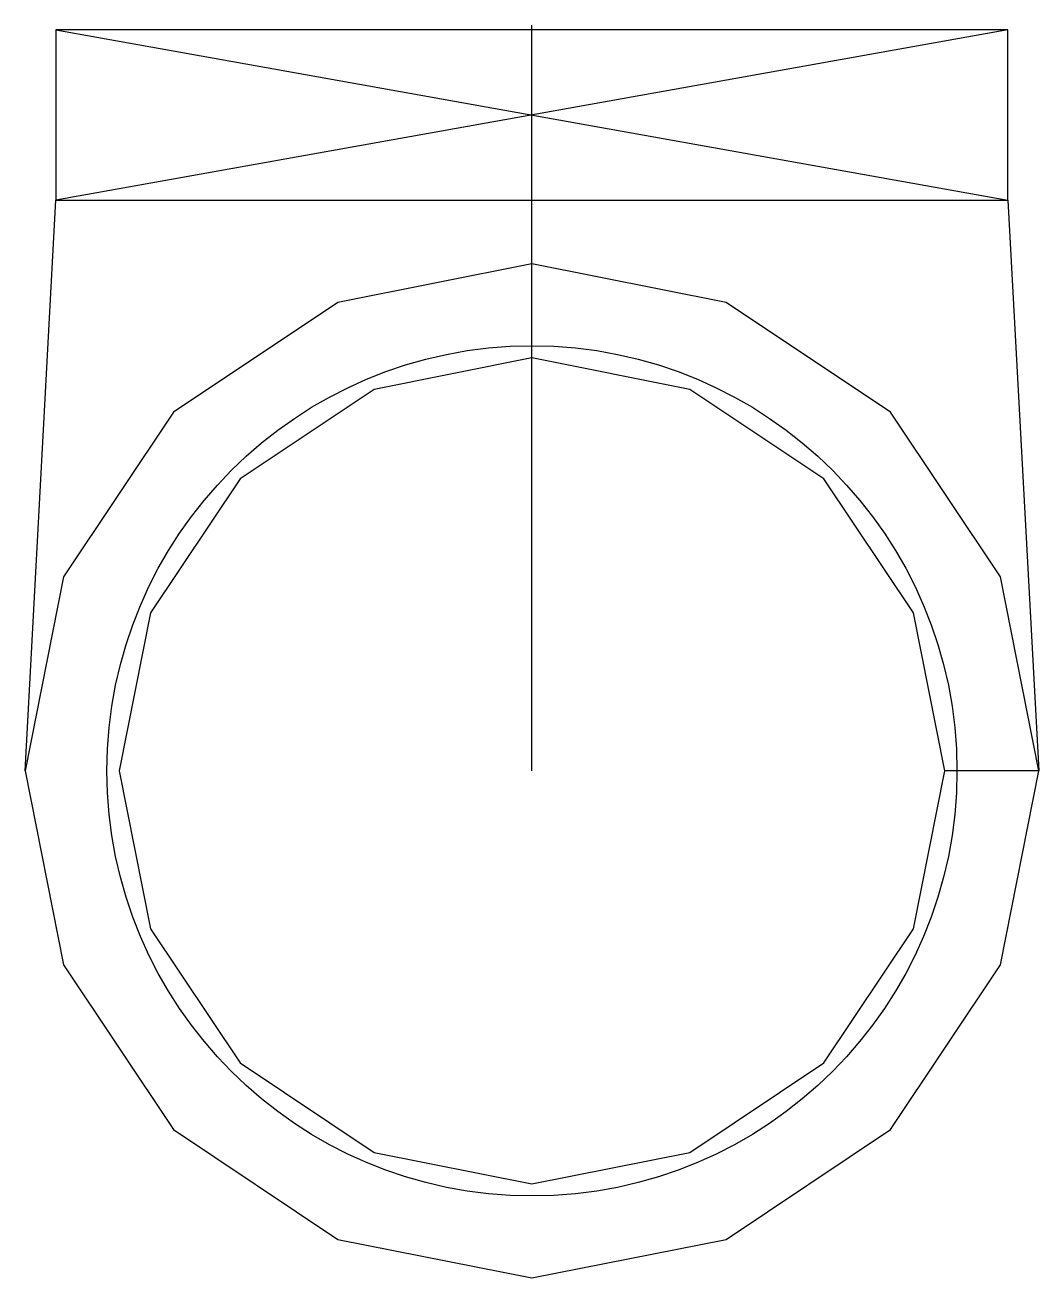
# Model space of a CAD drawing. Header units: millimetres. Extents: x -121.4 to -79.6, y -615.2 to -563.7.
import ezdxf

# ---------------------------------------------------------------- set-up
doc = ezdxf.new("R2010")
doc.units = ezdxf.units.MM
doc.layers.get('0').update_dxf_attribs({"linetype": 'CONTINUOUS'})

msp = doc.modelspace()

# ---------------------------------------------------------------- linework, layer by layer
for p, q in [((-100.489, -594.365), (-100.489, -563.663)), ((-80.889, -563.865), (-120.089, -563.865)), ((-120.089, -563.865), (-120.089, -570.865)), ((-80.889, -563.865), (-120.089, -570.865)), ((-120.089, -563.865), (-80.889, -570.865)), ((-80.889, -570.865), (-80.889, -563.865)), ((-121.363, -594.365), (-120.089, -570.865)), ((-120.089, -570.865), (-80.889, -570.865)), ((-80.889, -570.865), (-79.614, -594.365)), ((-100.489, -573.49), (-108.477, -575.079)), ((-92.5, -575.079), (-100.489, -573.49)), ((-108.477, -575.079), (-115.249, -579.604)), ((-85.728, -579.604), (-92.5, -575.079)), ((-100.489, -577.365), (-106.994, -578.659)), ((-93.983, -578.659), (-100.489, -577.365)), ((-106.994, -578.659), (-112.509, -582.344)), ((-88.468, -582.344), (-93.983, -578.659)), ((-115.249, -579.604), (-119.774, -586.376)), ((-81.203, -586.376), (-85.728, -579.604)), ((-112.509, -582.344), (-116.195, -587.859)), ((-84.783, -587.859), (-88.468, -582.344)), ((-119.774, -586.376), (-121.363, -594.365)), ((-79.614, -594.365), (-81.203, -586.376)), ((-116.195, -587.859), (-117.489, -594.365)), ((-83.489, -594.365), (-84.783, -587.859)), ((-121.363, -594.365), (-119.774, -602.353)), ((-117.489, -594.365), (-116.195, -600.87)), ((-84.783, -600.87), (-83.489, -594.365)), ((-79.614, -594.365), (-83.489, -594.365)), ((-81.203, -602.353), (-79.614, -594.365)), ((-116.195, -600.87), (-112.509, -606.385)), ((-88.468, -606.385), (-84.783, -600.87)), ((-119.774, -602.353), (-115.249, -609.125)), ((-85.728, -609.125), (-81.203, -602.353)), ((-112.509, -606.385), (-106.994, -610.071)), ((-93.983, -610.071), (-88.468, -606.385)), ((-115.249, -609.125), (-108.477, -613.65)), ((-92.5, -613.65), (-85.728, -609.125)), ((-106.994, -610.071), (-100.489, -611.365)), ((-100.489, -611.365), (-93.983, -610.071)), ((-108.477, -613.65), (-100.489, -615.239)), ((-100.489, -615.239), (-92.5, -613.65))]:
    msp.add_line(p, q)
msp.add_circle((-100.489, -594.365), 17.5)

doc.saveas('drawing.dxf')
